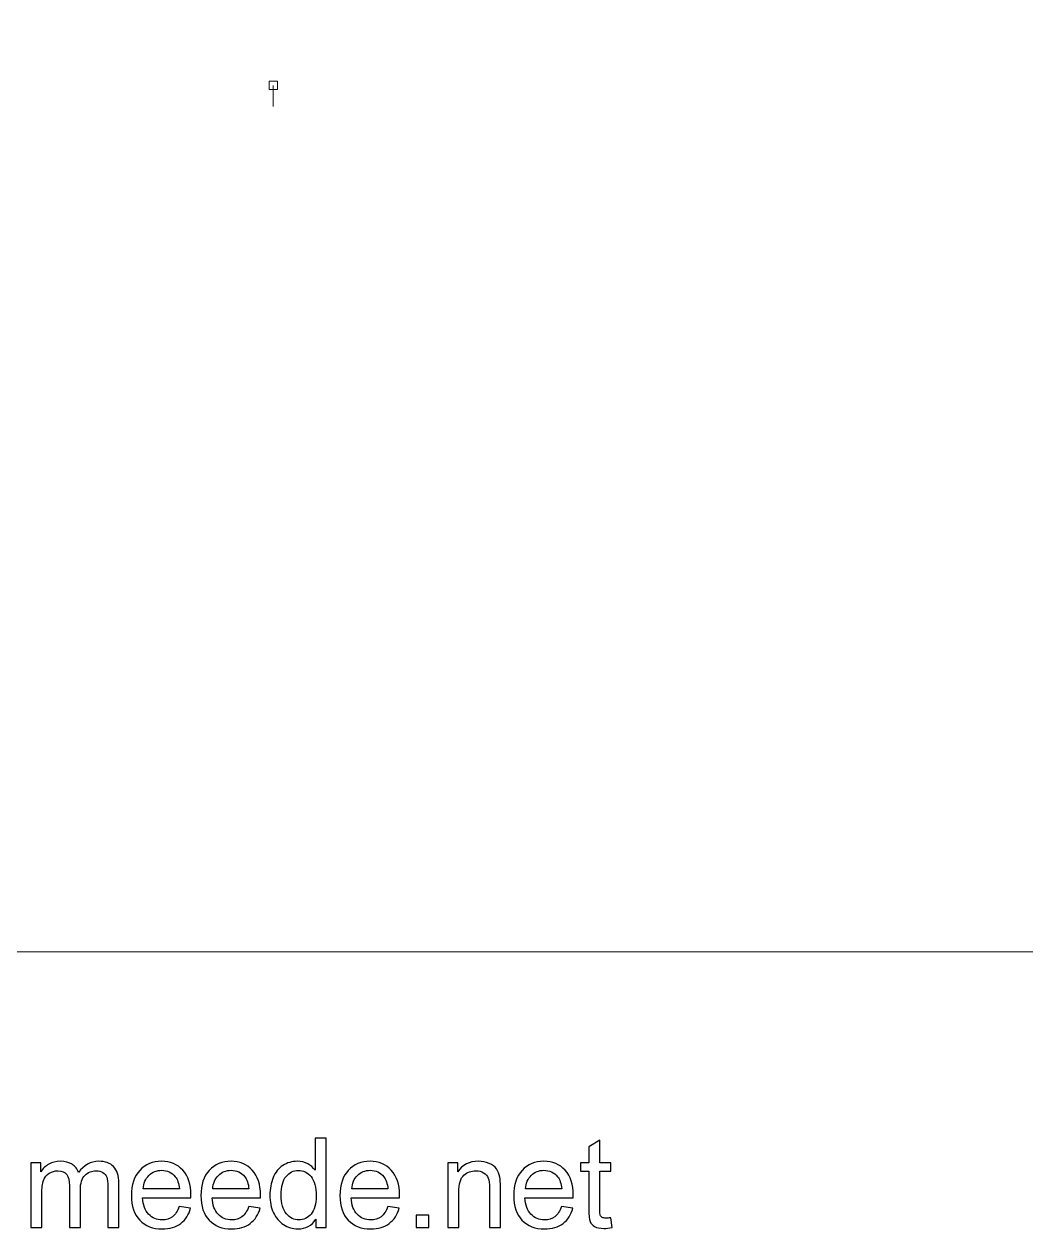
# Model space of a CAD drawing. Header units: millimetres. Extents: x -446 to 392, y -249 to 379.
# Drawn here: x 8.4 to 76.3, y -249.3 to -167.7 of the extents above; entities that cross this region are included whole.
import ezdxf

# ---------------------------------------------------------------- set-up
doc = ezdxf.new("R2010")
doc.units = ezdxf.units.MM
doc.header["$MEASUREMENT"] = 0
doc.layers.add('Layer 1', color=7, linetype='Continuous')

msp = doc.modelspace()

# ---------------------------------------------------------------- linework, layer by layer
at = {"layer": 'Layer 1', "color": 5, "lineweight": 0}
msp.add_open_spline([(-446.0374, -230.5655), (-446.0374, -230.5655), (392.1616, -230.5655), (392.1616, -230.5655), (392.1616, -230.5655), (392.1616, -230.5655), (392.1616, 379.0343), (392.1616, 379.0343), (392.1616, 379.0343), (392.1616, 379.0343), (-446.0374, 379.0343), (-446.0374, 379.0343), (-446.0374, 379.0343), (-446.0374, 379.0343), (-446.0374, -230.5655), (-446.0374, -230.5655)], degree=3, knots=[0, 0, 0, 0, 0.2, 0.2, 0.2, 0.2, 0.4, 0.4, 0.4, 0.4, 0.6, 0.6, 0.6, 0.6, 1, 1, 1, 1], dxfattribs=at)
at = {"layer": 'Layer 1', "color": 3, "lineweight": 0}
msp.add_open_spline([(25.0162, -172.1201), (25.0162, -172.1201), (25.5875, -172.1201), (25.5875, -172.1201), (25.5875, -172.1201), (25.5875, -172.1201), (25.5875, -171.5487), (25.5875, -171.5487), (25.5875, -171.5487), (25.5875, -171.5487), (25.0162, -171.5487), (25.0162, -171.5487), (25.0162, -171.5487), (25.0162, -171.5487), (25.0162, -172.1201), (25.0162, -172.1201)], degree=3, knots=[0, 0, 0, 0, 0.2, 0.2, 0.2, 0.2, 0.4, 0.4, 0.4, 0.4, 0.6, 0.6, 0.6, 0.6, 1, 1, 1, 1], dxfattribs=at)
at = {"layer": 'Layer 1', "color": 190, "lineweight": 0}
msp.add_open_spline([(25.3018, -171.8344), (25.3018, -171.8344), (25.3018, -173.2634), (25.3018, -173.2634)], degree=3, dxfattribs=at)
at = {"layer": 'Layer 1', "color": 7}
for points, knots in [([(28.1869, -249.25), (28.1869, -249.25), (28.1869, -248.6926), (28.1869, -248.6926), (28.1869, -248.6926), (27.909, -249.1258), (27.4997, -249.3431), (26.9593, -249.3431), (26.9593, -249.3431), (26.6093, -249.3431), (26.2876, -249.2472), (25.9955, -249.0539), (25.9955, -249.0539), (25.702, -248.8619), (25.4748, -248.5924), (25.3125, -248.2481), (25.3125, -248.2481), (25.1516, -247.9024), (25.0712, -247.5059), (25.0712, -247.0571), (25.0712, -247.0571), (25.0712, -246.6197), (25.1446, -246.2232), (25.2899, -245.8661), (25.2899, -245.8661), (25.4367, -245.5105), (25.6554, -245.2368), (25.9475, -245.0477), (25.9475, -245.0477), (26.2382, -244.8572), (26.5656, -244.7626), (26.9254, -244.7626), (26.9254, -244.7626), (27.1907, -244.7626), (27.4264, -244.8191), (27.6324, -244.9306), (27.6324, -244.9306), (27.8384, -245.0421), (28.0063, -245.1888), (28.1361, -245.368), (28.1361, -245.368), (28.1361, -245.368), (28.1361, -243.1878), (28.1361, -243.1878), (28.1361, -243.1878), (28.1361, -243.1878), (28.8812, -243.1878), (28.8812, -243.1878), (28.8812, -243.1878), (28.8812, -243.1878), (28.8812, -249.25), (28.8812, -249.25), (28.8812, -249.25), (28.8812, -249.25), (28.1869, -249.25), (28.1869, -249.25)], [0, 0, 0, 0, 0.0666667, 0.0666667, 0.0666667, 0.0666667, 0.1333333, 0.1333333, 0.1333333, 0.1333333, 0.2, 0.2, 0.2, 0.2, 0.2666667, 0.2666667, 0.2666667, 0.2666667, 0.3333333, 0.3333333, 0.3333333, 0.3333333, 0.4, 0.4, 0.4, 0.4, 0.4666667, 0.4666667, 0.4666667, 0.4666667, 0.5333333, 0.5333333, 0.5333333, 0.5333333, 0.6, 0.6, 0.6, 0.6, 0.6666667, 0.6666667, 0.6666667, 0.6666667, 0.7333333, 0.7333333, 0.7333333, 0.7333333, 0.8, 0.8, 0.8, 0.8, 0.8666667, 0.8666667, 0.8666667, 0.8666667, 1, 1, 1, 1]), ([(48.1556, -248.5854), (48.1556, -248.5854), (48.2572, -249.2429), (48.2572, -249.2429), (48.2572, -249.2429), (48.0484, -249.2867), (47.8607, -249.3093), (47.697, -249.3093), (47.697, -249.3093), (47.4275, -249.3093), (47.2187, -249.2669), (47.0691, -249.1809), (47.0691, -249.1809), (46.9209, -249.0948), (46.8165, -248.9833), (46.7558, -248.8436), (46.7558, -248.8436), (46.6951, -248.7039), (46.6655, -248.4104), (46.6655, -247.9631), (46.6655, -247.9631), (46.6655, -247.9631), (46.6655, -245.4315), (46.6655, -245.4315), (46.6655, -245.4315), (46.6655, -245.4315), (46.1152, -245.4315), (46.1152, -245.4315), (46.1152, -245.4315), (46.1152, -245.4315), (46.1152, -244.8558), (46.1152, -244.8558), (46.1152, -244.8558), (46.1152, -244.8558), (46.6655, -244.8558), (46.6655, -244.8558), (46.6655, -244.8558), (46.6655, -244.8558), (46.6655, -243.7692), (46.6655, -243.7692), (46.6655, -243.7692), (46.6655, -243.7692), (47.4106, -243.3219), (47.4106, -243.3219), (47.4106, -243.3219), (47.4106, -243.3219), (47.4106, -244.8558), (47.4106, -244.8558), (47.4106, -244.8558), (47.4106, -244.8558), (48.1556, -244.8558), (48.1556, -244.8558), (48.1556, -244.8558), (48.1556, -244.8558), (48.1556, -245.4315), (48.1556, -245.4315), (48.1556, -245.4315), (48.1556, -245.4315), (47.4106, -245.4315), (47.4106, -245.4315), (47.4106, -245.4315), (47.4106, -245.4315), (47.4106, -248.0054), (47.4106, -248.0054), (47.4106, -248.0054), (47.4106, -248.2185), (47.4233, -248.3554), (47.4501, -248.416), (47.4501, -248.416), (47.4755, -248.4767), (47.5178, -248.5247), (47.5771, -248.5614), (47.5771, -248.5614), (47.6364, -248.5967), (47.721, -248.615), (47.8311, -248.615), (47.8311, -248.615), (47.9129, -248.615), (48.0216, -248.6051), (48.1556, -248.5854)], [0, 0, 0, 0, 0.047619, 0.047619, 0.047619, 0.047619, 0.0952381, 0.0952381, 0.0952381, 0.0952381, 0.1428571, 0.1428571, 0.1428571, 0.1428571, 0.1904762, 0.1904762, 0.1904762, 0.1904762, 0.2380952, 0.2380952, 0.2380952, 0.2380952, 0.2857143, 0.2857143, 0.2857143, 0.2857143, 0.3333333, 0.3333333, 0.3333333, 0.3333333, 0.3809524, 0.3809524, 0.3809524, 0.3809524, 0.4285714, 0.4285714, 0.4285714, 0.4285714, 0.4761905, 0.4761905, 0.4761905, 0.4761905, 0.5238095, 0.5238095, 0.5238095, 0.5238095, 0.5714286, 0.5714286, 0.5714286, 0.5714286, 0.6190476, 0.6190476, 0.6190476, 0.6190476, 0.6666667, 0.6666667, 0.6666667, 0.6666667, 0.7142857, 0.7142857, 0.7142857, 0.7142857, 0.7619048, 0.7619048, 0.7619048, 0.7619048, 0.8095238, 0.8095238, 0.8095238, 0.8095238, 0.8571429, 0.8571429, 0.8571429, 0.8571429, 0.9047619, 0.9047619, 0.9047619, 0.9047619, 1, 1, 1, 1]), ([(8.88, -249.25), (8.88, -249.25), (8.88, -244.8558), (8.88, -244.8558), (8.88, -244.8558), (8.88, -244.8558), (9.5489, -244.8558), (9.5489, -244.8558), (9.5489, -244.8558), (9.5489, -244.8558), (9.5489, -245.4767), (9.5489, -245.4767), (9.5489, -245.4767), (9.6857, -245.2622), (9.8692, -245.0886), (10.0978, -244.9588), (10.0978, -244.9588), (10.3264, -244.8276), (10.586, -244.7626), (10.8781, -244.7626), (10.8781, -244.7626), (11.2027, -244.7626), (11.4694, -244.8304), (11.6768, -244.9644), (11.6768, -244.9644), (11.8843, -245.0999), (12.031, -245.2876), (12.1157, -245.5303), (12.1157, -245.5303), (12.4656, -245.0181), (12.9186, -244.7626), (13.4774, -244.7626), (13.4774, -244.7626), (13.9149, -244.7626), (14.2521, -244.8826), (14.4864, -245.1239), (14.4864, -245.1239), (14.722, -245.3652), (14.8406, -245.7363), (14.8406, -246.2373), (14.8406, -246.2373), (14.8406, -246.2373), (14.8406, -249.25), (14.8406, -249.25), (14.8406, -249.25), (14.8406, -249.25), (14.0955, -249.25), (14.0955, -249.25), (14.0955, -249.25), (14.0955, -249.25), (14.0955, -246.4842), (14.0955, -246.4842), (14.0955, -246.4842), (14.0955, -246.1879), (14.0701, -245.9734), (14.0221, -245.8422), (14.0221, -245.8422), (13.9741, -245.7109), (13.8866, -245.6065), (13.7582, -245.5261), (13.7582, -245.5261), (13.6312, -245.4456), (13.4817, -245.4061), (13.3109, -245.4061), (13.3109, -245.4061), (13.0005, -245.4061), (12.7436, -245.5091), (12.539, -245.7137), (12.539, -245.7137), (12.3344, -245.9198), (12.2328, -246.2486), (12.2328, -246.7001), (12.2328, -246.7001), (12.2328, -246.7001), (12.2328, -249.25), (12.2328, -249.25), (12.2328, -249.25), (12.2328, -249.25), (11.4877, -249.25), (11.4877, -249.25), (11.4877, -249.25), (11.4877, -249.25), (11.4877, -246.3981), (11.4877, -246.3981), (11.4877, -246.3981), (11.4877, -246.0679), (11.4271, -245.8196), (11.3057, -245.6545), (11.3057, -245.6545), (11.1844, -245.4894), (10.9854, -245.4061), (10.7102, -245.4061), (10.7102, -245.4061), (10.5014, -245.4061), (10.3081, -245.4612), (10.1303, -245.5712), (10.1303, -245.5712), (9.9525, -245.6813), (9.824, -245.8422), (9.7436, -246.0552), (9.7436, -246.0552), (9.6646, -246.2669), (9.6251, -246.5731), (9.6251, -246.9725), (9.6251, -246.9725), (9.6251, -246.9725), (9.6251, -249.25), (9.6251, -249.25), (9.6251, -249.25), (9.6251, -249.25), (8.88, -249.25), (8.88, -249.25)], [0, 0, 0, 0, 0.0344828, 0.0344828, 0.0344828, 0.0344828, 0.0689655, 0.0689655, 0.0689655, 0.0689655, 0.1034483, 0.1034483, 0.1034483, 0.1034483, 0.137931, 0.137931, 0.137931, 0.137931, 0.1724138, 0.1724138, 0.1724138, 0.1724138, 0.2068966, 0.2068966, 0.2068966, 0.2068966, 0.2413793, 0.2413793, 0.2413793, 0.2413793, 0.2758621, 0.2758621, 0.2758621, 0.2758621, 0.3103448, 0.3103448, 0.3103448, 0.3103448, 0.3448276, 0.3448276, 0.3448276, 0.3448276, 0.3793103, 0.3793103, 0.3793103, 0.3793103, 0.4137931, 0.4137931, 0.4137931, 0.4137931, 0.4482759, 0.4482759, 0.4482759, 0.4482759, 0.4827586, 0.4827586, 0.4827586, 0.4827586, 0.5172414, 0.5172414, 0.5172414, 0.5172414, 0.5517241, 0.5517241, 0.5517241, 0.5517241, 0.5862069, 0.5862069, 0.5862069, 0.5862069, 0.6206897, 0.6206897, 0.6206897, 0.6206897, 0.6551724, 0.6551724, 0.6551724, 0.6551724, 0.6896552, 0.6896552, 0.6896552, 0.6896552, 0.7241379, 0.7241379, 0.7241379, 0.7241379, 0.7586207, 0.7586207, 0.7586207, 0.7586207, 0.7931034, 0.7931034, 0.7931034, 0.7931034, 0.8275862, 0.8275862, 0.8275862, 0.8275862, 0.862069, 0.862069, 0.862069, 0.862069, 0.8965517, 0.8965517, 0.8965517, 0.8965517, 0.9310345, 0.9310345, 0.9310345, 0.9310345, 1, 1, 1, 1]), ([(18.93, -247.8276), (18.93, -247.8276), (19.7005, -247.9292), (19.7005, -247.9292), (19.7005, -247.9292), (19.5805, -248.3765), (19.3562, -248.7251), (19.0288, -248.972), (19.0288, -248.972), (18.7014, -249.219), (18.2837, -249.3431), (17.7743, -249.3431), (17.7743, -249.3431), (17.1337, -249.3431), (16.6257, -249.1456), (16.2503, -248.7505), (16.2503, -248.7505), (15.8749, -248.3568), (15.6873, -247.8022), (15.6873, -247.0896), (15.6873, -247.0896), (15.6873, -246.353), (15.8764, -245.7801), (16.2559, -245.3737), (16.2559, -245.3737), (16.6355, -244.9658), (17.128, -244.7626), (17.7334, -244.7626), (17.7334, -244.7626), (18.319, -244.7626), (18.7974, -244.9616), (19.1685, -245.361), (19.1685, -245.361), (19.5396, -245.7603), (19.7259, -246.3219), (19.7259, -247.0458), (19.7259, -247.0458), (19.7259, -247.0896), (19.7245, -247.1559), (19.7217, -247.2434), (19.7217, -247.2434), (19.7217, -247.2434), (16.4493, -247.2434), (16.4493, -247.2434), (16.4493, -247.2434), (16.4775, -247.7246), (16.613, -248.0943), (16.8585, -248.3497), (16.8585, -248.3497), (17.1026, -248.6051), (17.4088, -248.7335), (17.7743, -248.7335), (17.7743, -248.7335), (18.0467, -248.7335), (18.2795, -248.6616), (18.4714, -248.5176), (18.4714, -248.5176), (18.6647, -248.3737), (18.8171, -248.1437), (18.93, -247.8276)], [0, 0, 0, 0, 0.0625, 0.0625, 0.0625, 0.0625, 0.125, 0.125, 0.125, 0.125, 0.1875, 0.1875, 0.1875, 0.1875, 0.25, 0.25, 0.25, 0.25, 0.3125, 0.3125, 0.3125, 0.3125, 0.375, 0.375, 0.375, 0.375, 0.4375, 0.4375, 0.4375, 0.4375, 0.5, 0.5, 0.5, 0.5, 0.5625, 0.5625, 0.5625, 0.5625, 0.625, 0.625, 0.625, 0.625, 0.6875, 0.6875, 0.6875, 0.6875, 0.75, 0.75, 0.75, 0.75, 0.8125, 0.8125, 0.8125, 0.8125, 0.875, 0.875, 0.875, 0.875, 1, 1, 1, 1]), ([(23.6389, -247.8276), (23.6389, -247.8276), (24.4094, -247.9292), (24.4094, -247.9292), (24.4094, -247.9292), (24.2894, -248.3765), (24.0651, -248.7251), (23.7377, -248.972), (23.7377, -248.972), (23.4103, -249.219), (22.9926, -249.3431), (22.4832, -249.3431), (22.4832, -249.3431), (21.8426, -249.3431), (21.3346, -249.1456), (20.9592, -248.7505), (20.9592, -248.7505), (20.5838, -248.3568), (20.3962, -247.8022), (20.3962, -247.0896), (20.3962, -247.0896), (20.3962, -246.353), (20.5853, -245.7801), (20.9648, -245.3737), (20.9648, -245.3737), (21.3444, -244.9658), (21.8369, -244.7626), (22.4423, -244.7626), (22.4423, -244.7626), (23.0279, -244.7626), (23.5063, -244.9616), (23.8774, -245.361), (23.8774, -245.361), (24.2485, -245.7603), (24.4348, -246.3219), (24.4348, -247.0458), (24.4348, -247.0458), (24.4348, -247.0896), (24.4334, -247.1559), (24.4306, -247.2434), (24.4306, -247.2434), (24.4306, -247.2434), (21.1582, -247.2434), (21.1582, -247.2434), (21.1582, -247.2434), (21.1864, -247.7246), (21.3219, -248.0943), (21.5674, -248.3497), (21.5674, -248.3497), (21.8115, -248.6051), (22.1177, -248.7335), (22.4832, -248.7335), (22.4832, -248.7335), (22.7556, -248.7335), (22.9884, -248.6616), (23.1803, -248.5176), (23.1803, -248.5176), (23.3736, -248.3737), (23.526, -248.1437), (23.6389, -247.8276)], [0, 0, 0, 0, 0.0625, 0.0625, 0.0625, 0.0625, 0.125, 0.125, 0.125, 0.125, 0.1875, 0.1875, 0.1875, 0.1875, 0.25, 0.25, 0.25, 0.25, 0.3125, 0.3125, 0.3125, 0.3125, 0.375, 0.375, 0.375, 0.375, 0.4375, 0.4375, 0.4375, 0.4375, 0.5, 0.5, 0.5, 0.5, 0.5625, 0.5625, 0.5625, 0.5625, 0.625, 0.625, 0.625, 0.625, 0.6875, 0.6875, 0.6875, 0.6875, 0.75, 0.75, 0.75, 0.75, 0.8125, 0.8125, 0.8125, 0.8125, 0.875, 0.875, 0.875, 0.875, 1, 1, 1, 1]), ([(33.0567, -247.8276), (33.0567, -247.8276), (33.8272, -247.9292), (33.8272, -247.9292), (33.8272, -247.9292), (33.7072, -248.3765), (33.4829, -248.7251), (33.1555, -248.972), (33.1555, -248.972), (32.8281, -249.219), (32.4104, -249.3431), (31.901, -249.3431), (31.901, -249.3431), (31.2604, -249.3431), (30.7524, -249.1456), (30.377, -248.7505), (30.377, -248.7505), (30.0016, -248.3568), (29.814, -247.8022), (29.814, -247.0896), (29.814, -247.0896), (29.814, -246.353), (30.0031, -245.7801), (30.3826, -245.3737), (30.3826, -245.3737), (30.7622, -244.9658), (31.2547, -244.7626), (31.8601, -244.7626), (31.8601, -244.7626), (32.4457, -244.7626), (32.9241, -244.9616), (33.2952, -245.361), (33.2952, -245.361), (33.6663, -245.7603), (33.8526, -246.3219), (33.8526, -247.0458), (33.8526, -247.0458), (33.8526, -247.0896), (33.8512, -247.1559), (33.8484, -247.2434), (33.8484, -247.2434), (33.8484, -247.2434), (30.576, -247.2434), (30.576, -247.2434), (30.576, -247.2434), (30.6042, -247.7246), (30.7397, -248.0943), (30.9852, -248.3497), (30.9852, -248.3497), (31.2293, -248.6051), (31.5355, -248.7335), (31.901, -248.7335), (31.901, -248.7335), (32.1734, -248.7335), (32.4062, -248.6616), (32.5981, -248.5176), (32.5981, -248.5176), (32.7914, -248.3737), (32.9438, -248.1437), (33.0567, -247.8276)], [0, 0, 0, 0, 0.0625, 0.0625, 0.0625, 0.0625, 0.125, 0.125, 0.125, 0.125, 0.1875, 0.1875, 0.1875, 0.1875, 0.25, 0.25, 0.25, 0.25, 0.3125, 0.3125, 0.3125, 0.3125, 0.375, 0.375, 0.375, 0.375, 0.4375, 0.4375, 0.4375, 0.4375, 0.5, 0.5, 0.5, 0.5, 0.5625, 0.5625, 0.5625, 0.5625, 0.625, 0.625, 0.625, 0.625, 0.6875, 0.6875, 0.6875, 0.6875, 0.75, 0.75, 0.75, 0.75, 0.8125, 0.8125, 0.8125, 0.8125, 0.875, 0.875, 0.875, 0.875, 1, 1, 1, 1]), ([(37.1207, -249.25), (37.1207, -249.25), (37.1207, -244.8558), (37.1207, -244.8558), (37.1207, -244.8558), (37.1207, -244.8558), (37.7896, -244.8558), (37.7896, -244.8558), (37.7896, -244.8558), (37.7896, -244.8558), (37.7896, -245.4795), (37.7896, -245.4795), (37.7896, -245.4795), (38.1113, -245.0011), (38.577, -244.7626), (39.1852, -244.7626), (39.1852, -244.7626), (39.4505, -244.7626), (39.6932, -244.8106), (39.9147, -244.9052), (39.9147, -244.9052), (40.1363, -244.9997), (40.3028, -245.1253), (40.4128, -245.2791), (40.4128, -245.2791), (40.5229, -245.4329), (40.6005, -245.6164), (40.6443, -245.828), (40.6443, -245.828), (40.6711, -245.9663), (40.6852, -246.2076), (40.6852, -246.5519), (40.6852, -246.5519), (40.6852, -246.5519), (40.6852, -249.25), (40.6852, -249.25), (40.6852, -249.25), (40.6852, -249.25), (39.9401, -249.25), (39.9401, -249.25), (39.9401, -249.25), (39.9401, -249.25), (39.9401, -246.5802), (39.9401, -246.5802), (39.9401, -246.5802), (39.9401, -246.2768), (39.9119, -246.0496), (39.854, -245.9), (39.854, -245.9), (39.7962, -245.7504), (39.6932, -245.6305), (39.5464, -245.5402), (39.5464, -245.5402), (39.3997, -245.4513), (39.2261, -245.4061), (39.0285, -245.4061), (39.0285, -245.4061), (38.7124, -245.4061), (38.4401, -245.5063), (38.2101, -245.7081), (38.2101, -245.7081), (37.9801, -245.9085), (37.8658, -246.2909), (37.8658, -246.8525), (37.8658, -246.8525), (37.8658, -246.8525), (37.8658, -249.25), (37.8658, -249.25), (37.8658, -249.25), (37.8658, -249.25), (37.1207, -249.25), (37.1207, -249.25)], [0, 0, 0, 0, 0.0526316, 0.0526316, 0.0526316, 0.0526316, 0.1052632, 0.1052632, 0.1052632, 0.1052632, 0.1578947, 0.1578947, 0.1578947, 0.1578947, 0.2105263, 0.2105263, 0.2105263, 0.2105263, 0.2631579, 0.2631579, 0.2631579, 0.2631579, 0.3157895, 0.3157895, 0.3157895, 0.3157895, 0.3684211, 0.3684211, 0.3684211, 0.3684211, 0.4210526, 0.4210526, 0.4210526, 0.4210526, 0.4736842, 0.4736842, 0.4736842, 0.4736842, 0.5263158, 0.5263158, 0.5263158, 0.5263158, 0.5789474, 0.5789474, 0.5789474, 0.5789474, 0.6315789, 0.6315789, 0.6315789, 0.6315789, 0.6842105, 0.6842105, 0.6842105, 0.6842105, 0.7368421, 0.7368421, 0.7368421, 0.7368421, 0.7894737, 0.7894737, 0.7894737, 0.7894737, 0.8421053, 0.8421053, 0.8421053, 0.8421053, 0.8947368, 0.8947368, 0.8947368, 0.8947368, 1, 1, 1, 1]), ([(44.8268, -247.8276), (44.8268, -247.8276), (45.5973, -247.9292), (45.5973, -247.9292), (45.5973, -247.9292), (45.4773, -248.3765), (45.253, -248.7251), (44.9256, -248.972), (44.9256, -248.972), (44.5982, -249.219), (44.1805, -249.3431), (43.6711, -249.3431), (43.6711, -249.3431), (43.0305, -249.3431), (42.5225, -249.1456), (42.1471, -248.7505), (42.1471, -248.7505), (41.7717, -248.3568), (41.5841, -247.8022), (41.5841, -247.0896), (41.5841, -247.0896), (41.5841, -246.353), (41.7732, -245.7801), (42.1527, -245.3737), (42.1527, -245.3737), (42.5323, -244.9658), (43.0248, -244.7626), (43.6302, -244.7626), (43.6302, -244.7626), (44.2158, -244.7626), (44.6942, -244.9616), (45.0653, -245.361), (45.0653, -245.361), (45.4364, -245.7603), (45.6227, -246.3219), (45.6227, -247.0458), (45.6227, -247.0458), (45.6227, -247.0896), (45.6213, -247.1559), (45.6185, -247.2434), (45.6185, -247.2434), (45.6185, -247.2434), (42.3461, -247.2434), (42.3461, -247.2434), (42.3461, -247.2434), (42.3743, -247.7246), (42.5098, -248.0943), (42.7553, -248.3497), (42.7553, -248.3497), (42.9994, -248.6051), (43.3056, -248.7335), (43.6711, -248.7335), (43.6711, -248.7335), (43.9435, -248.7335), (44.1763, -248.6616), (44.3682, -248.5176), (44.3682, -248.5176), (44.5615, -248.3737), (44.7139, -248.1437), (44.8268, -247.8276)], [0, 0, 0, 0, 0.0625, 0.0625, 0.0625, 0.0625, 0.125, 0.125, 0.125, 0.125, 0.1875, 0.1875, 0.1875, 0.1875, 0.25, 0.25, 0.25, 0.25, 0.3125, 0.3125, 0.3125, 0.3125, 0.375, 0.375, 0.375, 0.375, 0.4375, 0.4375, 0.4375, 0.4375, 0.5, 0.5, 0.5, 0.5, 0.5625, 0.5625, 0.5625, 0.5625, 0.625, 0.625, 0.625, 0.625, 0.6875, 0.6875, 0.6875, 0.6875, 0.75, 0.75, 0.75, 0.75, 0.8125, 0.8125, 0.8125, 0.8125, 0.875, 0.875, 0.875, 0.875, 1, 1, 1, 1]), ([(16.4916, -246.6338), (16.4916, -246.6338), (18.9385, -246.6338), (18.9385, -246.6338), (18.9385, -246.6338), (18.906, -246.2641), (18.8115, -245.9875), (18.6577, -245.8026), (18.6577, -245.8026), (18.422, -245.5162), (18.1144, -245.3723), (17.7376, -245.3723), (17.7376, -245.3723), (17.3961, -245.3723), (17.1097, -245.4866), (16.8768, -245.7152), (16.8768, -245.7152), (16.6454, -245.9438), (16.517, -246.25), (16.4916, -246.6338)], [0, 0, 0, 0, 0.1666667, 0.1666667, 0.1666667, 0.1666667, 0.3333333, 0.3333333, 0.3333333, 0.3333333, 0.5, 0.5, 0.5, 0.5, 0.6666667, 0.6666667, 0.6666667, 0.6666667, 1, 1, 1, 1]), ([(21.2005, -246.6338), (21.2005, -246.6338), (23.6474, -246.6338), (23.6474, -246.6338), (23.6474, -246.6338), (23.6149, -246.2641), (23.5204, -245.9875), (23.3666, -245.8026), (23.3666, -245.8026), (23.1309, -245.5162), (22.8233, -245.3723), (22.4465, -245.3723), (22.4465, -245.3723), (22.105, -245.3723), (21.8186, -245.4866), (21.5857, -245.7152), (21.5857, -245.7152), (21.3543, -245.9438), (21.2259, -246.25), (21.2005, -246.6338)], [0, 0, 0, 0, 0.1666667, 0.1666667, 0.1666667, 0.1666667, 0.3333333, 0.3333333, 0.3333333, 0.3333333, 0.5, 0.5, 0.5, 0.5, 0.6666667, 0.6666667, 0.6666667, 0.6666667, 1, 1, 1, 1]), ([(25.8332, -247.0585), (25.8332, -247.6202), (25.9517, -248.0393), (26.1902, -248.3173), (26.1902, -248.3173), (26.4273, -248.5952), (26.7081, -248.7335), (27.0312, -248.7335), (27.0312, -248.7335), (27.3572, -248.7335), (27.6338, -248.6009), (27.8624, -248.3356), (27.8624, -248.3356), (28.0896, -248.0703), (28.2039, -247.6653), (28.2039, -247.1206), (28.2039, -247.1206), (28.2039, -246.5223), (28.0882, -246.082), (27.8553, -245.8012), (27.8553, -245.8012), (27.6239, -245.5204), (27.3375, -245.3807), (26.9974, -245.3807), (26.9974, -245.3807), (26.6658, -245.3807), (26.3892, -245.5148), (26.1662, -245.7843), (26.1662, -245.7843), (25.9447, -246.0538), (25.8332, -246.4786), (25.8332, -247.0585)], [0, 0, 0, 0, 0.1111111, 0.1111111, 0.1111111, 0.1111111, 0.2222222, 0.2222222, 0.2222222, 0.2222222, 0.3333333, 0.3333333, 0.3333333, 0.3333333, 0.4444444, 0.4444444, 0.4444444, 0.4444444, 0.5555556, 0.5555556, 0.5555556, 0.5555556, 0.6666667, 0.6666667, 0.6666667, 0.6666667, 0.7777778, 0.7777778, 0.7777778, 0.7777778, 1, 1, 1, 1]), ([(30.6183, -246.6338), (30.6183, -246.6338), (33.0652, -246.6338), (33.0652, -246.6338), (33.0652, -246.6338), (33.0327, -246.2641), (32.9382, -245.9875), (32.7844, -245.8026), (32.7844, -245.8026), (32.5487, -245.5162), (32.2411, -245.3723), (31.8643, -245.3723), (31.8643, -245.3723), (31.5228, -245.3723), (31.2364, -245.4866), (31.0035, -245.7152), (31.0035, -245.7152), (30.7721, -245.9438), (30.6437, -246.25), (30.6183, -246.6338)], [0, 0, 0, 0, 0.1666667, 0.1666667, 0.1666667, 0.1666667, 0.3333333, 0.3333333, 0.3333333, 0.3333333, 0.5, 0.5, 0.5, 0.5, 0.6666667, 0.6666667, 0.6666667, 0.6666667, 1, 1, 1, 1]), ([(42.3884, -246.6338), (42.3884, -246.6338), (44.8353, -246.6338), (44.8353, -246.6338), (44.8353, -246.6338), (44.8028, -246.2641), (44.7083, -245.9875), (44.5545, -245.8026), (44.5545, -245.8026), (44.3188, -245.5162), (44.0112, -245.3723), (43.6344, -245.3723), (43.6344, -245.3723), (43.2929, -245.3723), (43.0065, -245.4866), (42.7736, -245.7152), (42.7736, -245.7152), (42.5422, -245.9438), (42.4138, -246.25), (42.3884, -246.6338)], [0, 0, 0, 0, 0.1666667, 0.1666667, 0.1666667, 0.1666667, 0.3333333, 0.3333333, 0.3333333, 0.3333333, 0.5, 0.5, 0.5, 0.5, 0.6666667, 0.6666667, 0.6666667, 0.6666667, 1, 1, 1, 1]), ([(34.9801, -249.25), (34.9801, -249.25), (34.9801, -248.4033), (34.9801, -248.4033), (34.9801, -248.4033), (34.9801, -248.4033), (35.8267, -248.4033), (35.8267, -248.4033), (35.8267, -248.4033), (35.8267, -248.4033), (35.8267, -249.25), (35.8267, -249.25), (35.8267, -249.25), (35.8267, -249.25), (34.9801, -249.25), (34.9801, -249.25)], [0, 0, 0, 0, 0.2, 0.2, 0.2, 0.2, 0.4, 0.4, 0.4, 0.4, 0.6, 0.6, 0.6, 0.6, 1, 1, 1, 1])]:
    msp.add_open_spline(points, degree=3, knots=knots, dxfattribs=at)

doc.saveas('drawing.dxf')
